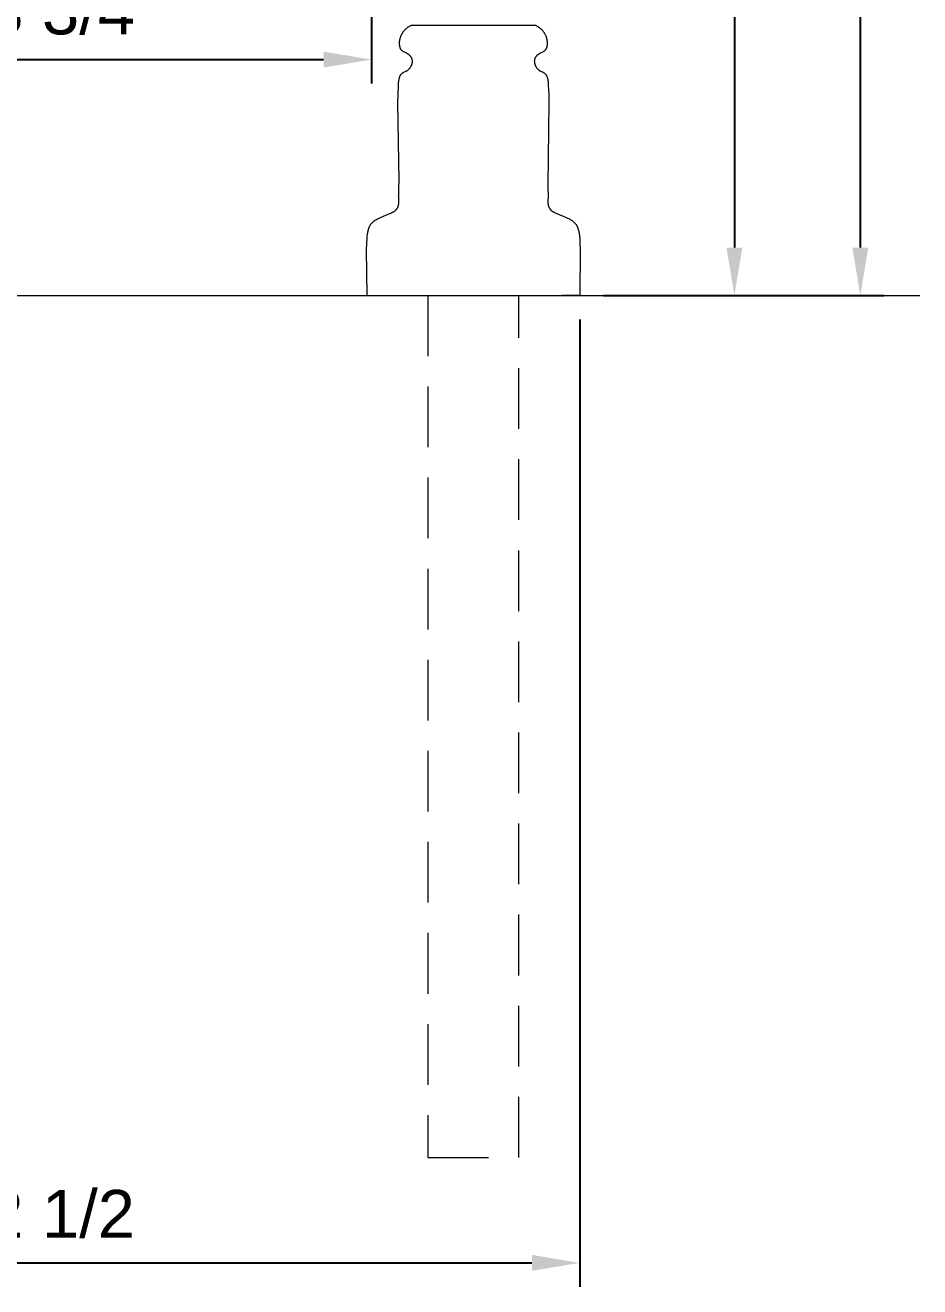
# Model space of a CAD drawing. Header units: inches. Extents: x -12 to 136, y -5 to 104.
# Drawn here: x 4.97 to 23.68, y 33.53 to 59.92 of the extents above; entities that cross this region are included whole.
import ezdxf

# ---------------------------------------------------------------- set-up
doc = ezdxf.new("R2010")
doc.units = ezdxf.units.IN
doc.linetypes.add('HIDDEN', pattern=[1.905, 1.27, -0.635])
for name, color, linetype, lineweight in [('ZANO_R', 7, 'Continuous', 0), ('ZANO_R_przerywana', 250, 'HIDDEN', 0), ('ZANO_W', 1, 'Continuous', 0)]:
    doc.layers.add(name, color=color, linetype=linetype, lineweight=lineweight)
doc.styles.get("Standard").update_dxf_attribs({"font": 'ARIALUNI.TTF'})
doc.dimstyles.new('amerykanie', dxfattribs={"dimtxt": 50, "dimasz": 50, "dimexe": 0.5, "dimexo": 0.5, "dimgap": 1, "dimtad": 1, "dimdec": 0, "dimzin": 0, "dimlunit": 5, "dimtxsty": 'Standard', "dimcen": 0.09, "dimclrd": 1, "dimclre": 1, "dimclrt": 1, "dimazin": 0, "dimtfac": 1, "dimtdec": 0, "dimtmove": 0, "dimatfit": 3, "dimfxl": 1, "dimtzin": 0, "dimarcsym": 1})

# ---------------------------------------------------------------- blocks, each defined once
blk = doc.blocks.new('*D367')
at = {"layer": 'ZANO_W', "color": 1, "lineweight": -2}
for p, q in [((-5.927, 53.765), (-5.927, 33.529)), ((16.565, 53.765), (16.565, 33.529)), ((-4.927, 34.029), (15.565, 34.029))]:
    blk.add_line(p, q, dxfattribs=at)
at = {"layer": 'ZANO_W', "color": 1}
for points in [[(-4.927, 34.196), (-4.927, 33.863), (-5.927, 34.029)], [(15.565, 33.863), (15.565, 34.196), (16.565, 34.029)]]:
    blk.add_solid(points, dxfattribs=at)
at = {"layer": 'ZANO_W', "color": 1, "insert": (5.319, 35.048), "char_height": 1, "attachment_point": 5}
blk.add_mtext('22 1/2', dxfattribs=at)
blk = doc.blocks.new('*D373')
at = {"layer": 'ZANO_W', "color": 1, "lineweight": -2}
for p, q in [((14.844, 91.106), (20.3, 91.106)), ((19.8, 90.106), (19.8, 55.265)), ((17.065, 54.265), (20.3, 54.265))]:
    blk.add_line(p, q, dxfattribs=at)
at = {"layer": 'ZANO_W', "color": 1}
for points in [[(19.967, 90.106), (19.634, 90.106), (19.8, 91.106)], [(19.634, 55.265), (19.967, 55.265), (19.8, 54.265)]]:
    blk.add_solid(points, dxfattribs=at)
at = {"layer": 'ZANO_W', "color": 1, "insert": (18.781, 72.685), "char_height": 1, "attachment_point": 5, "rotation": 90}
blk.add_mtext('36 13/16', dxfattribs=at)
blk = doc.blocks.new('*D376')
at = {"layer": 'ZANO_W', "color": 1, "lineweight": -2}
for p, q in [((-1.571, 69.175), (-1.571, 58.699)), ((12.209, 69.176), (12.209, 58.699)), ((-0.571, 59.199), (11.209, 59.199))]:
    blk.add_line(p, q, dxfattribs=at)
at = {"layer": 'ZANO_W', "color": 1}
for points in [[(-0.571, 59.365), (-0.571, 59.032), (-1.571, 59.199)], [(11.209, 59.032), (11.209, 59.365), (12.209, 59.199)]]:
    blk.add_solid(points, dxfattribs=at)
at = {"layer": 'ZANO_W', "color": 1, "insert": (5.319, 60.218), "char_height": 1, "attachment_point": 5}
blk.add_mtext('13 3/4', dxfattribs=at)
blk = doc.blocks.new('*D378')
at = {"layer": 'ZANO_W', "color": 1, "lineweight": -2}
for p, q in [((5.819, 100.038), (22.934, 100.038)), ((22.434, 99.038), (22.434, 55.265)), ((17.064, 54.265), (22.934, 54.265))]:
    blk.add_line(p, q, dxfattribs=at)
at = {"layer": 'ZANO_W', "color": 1}
for points in [[(22.601, 99.038), (22.268, 99.038), (22.434, 100.038)], [(22.268, 55.265), (22.601, 55.265), (22.434, 54.265)]]:
    blk.add_solid(points, dxfattribs=at)
at = {"layer": 'ZANO_W', "color": 1, "insert": (21.415, 77.151), "char_height": 1, "attachment_point": 5, "rotation": 90}
blk.add_mtext('45 3/4', dxfattribs=at)

msp = doc.modelspace()

# ---------------------------------------------------------------- linework, layer by layer
at = {"layer": 'ZANO_R'}
for p, q in [((13.00731, 59.89971), (13.01811, 59.90573)), ((13.01811, 59.90573), (13.0291, 59.91149)), ((13.0291, 59.91149), (13.04026, 59.91699)), ((13.04029, 59.91699), (13.04026, 59.91699)), ((13.04026, 59.91699), (13.04035, 59.91699)), ((13.04035, 59.91699), (13.04089, 59.91699)), ((13.04089, 59.91699), (13.04339, 59.91699)), ((13.04339, 59.91699), (13.05455, 59.91699)), ((13.05455, 59.91699), (13.10416, 59.91699)), ((13.10416, 59.91699), (13.32625, 59.91699)), ((13.32625, 59.91699), (14.16479, 59.91699)), ((14.16479, 59.91699), (15.42192, 59.91699)), ((15.42192, 59.91699), (15.64066, 59.91699)), ((15.64068, 59.91699), (15.65185, 59.91149)), ((15.65185, 59.91149), (15.66283, 59.90573)), ((15.66283, 59.90573), (15.67363, 59.89971)), ((12.80748, 59.63326), (12.80928, 59.64062)), ((12.80928, 59.64062), (12.81121, 59.64793)), ((12.81121, 59.64793), (12.81409, 59.65803)), ((12.81409, 59.65803), (12.81723, 59.66804)), ((12.81723, 59.66804), (12.82061, 59.67795)), ((12.82061, 59.67795), (12.82423, 59.68777)), ((12.82423, 59.68777), (12.82809, 59.69749)), ((12.82809, 59.69749), (12.8322, 59.70711)), ((12.8322, 59.70711), (12.83654, 59.71661)), ((12.83654, 59.71661), (12.84112, 59.726)), ((12.84112, 59.726), (12.84594, 59.73527)), ((12.84594, 59.73527), (12.851, 59.74442)), ((12.851, 59.74442), (12.85628, 59.75344)), ((12.85628, 59.75344), (12.86181, 59.76233)), ((12.86181, 59.76233), (12.86756, 59.77108)), ((12.86756, 59.77108), (12.87354, 59.77969)), ((12.87354, 59.77969), (12.87975, 59.78815)), ((12.87975, 59.78815), (12.88619, 59.79646)), ((12.88619, 59.79646), (12.8941, 59.80608)), ((12.8941, 59.80608), (12.90225, 59.81542)), ((12.90225, 59.81542), (12.91066, 59.82447)), ((12.91066, 59.82447), (12.91932, 59.83324)), ((12.91932, 59.83324), (12.92821, 59.84173)), ((12.92821, 59.84173), (12.93734, 59.84994)), ((12.93734, 59.84994), (12.94669, 59.85787)), ((12.94669, 59.85787), (12.95627, 59.86553)), ((12.95627, 59.86553), (12.96607, 59.87291)), ((12.96607, 59.87291), (12.97608, 59.88001)), ((12.97608, 59.88001), (12.98629, 59.88685)), ((12.98629, 59.88685), (12.99671, 59.89341)), ((12.99671, 59.89341), (13.00731, 59.89971)), ((15.67363, 59.89971), (15.68424, 59.89341)), ((15.68424, 59.89341), (15.69465, 59.88685)), ((15.69465, 59.88685), (15.70487, 59.88001)), ((15.70487, 59.88001), (15.71487, 59.87291)), ((15.71487, 59.87291), (15.72467, 59.86553)), ((15.72467, 59.86553), (15.73425, 59.85787)), ((15.73425, 59.85787), (15.7436, 59.84994)), ((15.7436, 59.84994), (15.75273, 59.84173)), ((15.75273, 59.84173), (15.76162, 59.83324)), ((15.76162, 59.83324), (15.77028, 59.82447)), ((15.77028, 59.82447), (15.77869, 59.81542)), ((15.77869, 59.81542), (15.78685, 59.80608)), ((15.78685, 59.80608), (15.79475, 59.79646)), ((15.79475, 59.79646), (15.80119, 59.78815)), ((15.80119, 59.78815), (15.8074, 59.77969)), ((15.8074, 59.77969), (15.81338, 59.77108)), ((15.81338, 59.77108), (15.81914, 59.76233)), ((15.81914, 59.76233), (15.82466, 59.75344)), ((15.82466, 59.75344), (15.82995, 59.74442)), ((15.82995, 59.74442), (15.835, 59.73527)), ((15.835, 59.73527), (15.83982, 59.726)), ((15.83982, 59.726), (15.8444, 59.71661)), ((15.8444, 59.71661), (15.84874, 59.70711)), ((15.84874, 59.70711), (15.85285, 59.69749)), ((15.85285, 59.69749), (15.85671, 59.68777)), ((15.85671, 59.68777), (15.86033, 59.67795)), ((15.86033, 59.67795), (15.86371, 59.66804)), ((15.86371, 59.66804), (15.86685, 59.65803)), ((15.86685, 59.65803), (15.86974, 59.64793)), ((15.86974, 59.64793), (15.87166, 59.64062)), ((15.87166, 59.64062), (15.87346, 59.63326)), ((12.79649, 59.54278), (12.79662, 59.55036)), ((12.7965, 59.5352), (12.79649, 59.54278)), ((12.79667, 59.52764), (12.7965, 59.5352)), ((12.79662, 59.55036), (12.7969, 59.55796)), ((12.79699, 59.52014), (12.79667, 59.52764)), ((12.7969, 59.55796), (12.79733, 59.56555)), ((12.79749, 59.51243), (12.79699, 59.52014)), ((12.79733, 59.56555), (12.7979, 59.57315)), ((12.79818, 59.50454), (12.79749, 59.51243)), ((12.7979, 59.57315), (12.79862, 59.58074)), ((12.79907, 59.49653), (12.79818, 59.50454)), ((12.79862, 59.58074), (12.79947, 59.58831)), ((12.80018, 59.48842), (12.79907, 59.49653)), ((12.79947, 59.58831), (12.80047, 59.59587)), ((12.8015, 59.48026), (12.80018, 59.48842)), ((12.80047, 59.59587), (12.8016, 59.60341)), ((12.80306, 59.47209), (12.8015, 59.48026)), ((12.8016, 59.60341), (12.80287, 59.61092)), ((12.80287, 59.61092), (12.80428, 59.6184)), ((12.80486, 59.46394), (12.80306, 59.47209)), ((12.80428, 59.6184), (12.80581, 59.62585)), ((12.80692, 59.45587), (12.80486, 59.46394)), ((12.80581, 59.62585), (12.80748, 59.63326)), ((12.80805, 59.45188), (12.80692, 59.45587)), ((12.80924, 59.44791), (12.80805, 59.45188)), ((12.81051, 59.44398), (12.80924, 59.44791)), ((12.81185, 59.4401), (12.81051, 59.44398)), ((12.81326, 59.43627), (12.81185, 59.4401)), ((12.81474, 59.43248), (12.81326, 59.43627)), ((12.8163, 59.42876), (12.81474, 59.43248)), ((12.81793, 59.4251), (12.8163, 59.42876)), ((12.81964, 59.4215), (12.81793, 59.4251)), ((12.82144, 59.41798), (12.81964, 59.4215)), ((12.82331, 59.41454), (12.82144, 59.41798)), ((12.82526, 59.41118), (12.82331, 59.41454)), ((12.8273, 59.40791), (12.82526, 59.41118)), ((12.82943, 59.40474), (12.8273, 59.40791)), ((12.83147, 59.40188), (12.82943, 59.40474)), ((12.83357, 59.39915), (12.83147, 59.40188)), ((12.83571, 59.39654), (12.83357, 59.39915)), ((12.8379, 59.39405), (12.83571, 59.39654)), ((12.84013, 59.39166), (12.8379, 59.39405)), ((12.8424, 59.38937), (12.84013, 59.39166)), ((12.84471, 59.38718), (12.8424, 59.38937)), ((12.84706, 59.38507), (12.84471, 59.38718)), ((12.84945, 59.38303), (12.84706, 59.38507)), ((12.85188, 59.38107), (12.84945, 59.38303)), ((12.85434, 59.37918), (12.85188, 59.38107)), ((12.85683, 59.37734), (12.85434, 59.37918)), ((12.86191, 59.37381), (12.85683, 59.37734)), ((12.86711, 59.37042), (12.86191, 59.37381)), ((15.81903, 59.37381), (15.81383, 59.37042)), ((15.82411, 59.37734), (15.81903, 59.37381)), ((15.82661, 59.37918), (15.82411, 59.37734)), ((15.82907, 59.38107), (15.82661, 59.37918)), ((15.83149, 59.38303), (15.82907, 59.38107)), ((15.83388, 59.38507), (15.83149, 59.38303)), ((15.83623, 59.38718), (15.83388, 59.38507)), ((15.83854, 59.38937), (15.83623, 59.38718)), ((15.84081, 59.39166), (15.83854, 59.38937)), ((15.84304, 59.39405), (15.84081, 59.39166)), ((15.84523, 59.39654), (15.84304, 59.39405)), ((15.84737, 59.39915), (15.84523, 59.39654)), ((15.84947, 59.40188), (15.84737, 59.39915)), ((15.85152, 59.40474), (15.84947, 59.40188)), ((15.85364, 59.40791), (15.85152, 59.40474)), ((15.85568, 59.41118), (15.85364, 59.40791)), ((15.85763, 59.41454), (15.85568, 59.41118)), ((15.85951, 59.41798), (15.85763, 59.41454)), ((15.8613, 59.4215), (15.85951, 59.41798)), ((15.86301, 59.4251), (15.8613, 59.4215)), ((15.86465, 59.42876), (15.86301, 59.4251)), ((15.8662, 59.43248), (15.86465, 59.42876)), ((15.86769, 59.43627), (15.8662, 59.43248)), ((15.8691, 59.4401), (15.86769, 59.43627)), ((15.87043, 59.44398), (15.8691, 59.4401)), ((15.8717, 59.44791), (15.87043, 59.44398)), ((15.8729, 59.45188), (15.8717, 59.44791)), ((15.87403, 59.45587), (15.8729, 59.45188)), ((15.87346, 59.63326), (15.87513, 59.62585)), ((15.87608, 59.46394), (15.87403, 59.45587)), ((15.87513, 59.62585), (15.87666, 59.6184)), ((15.87789, 59.47209), (15.87608, 59.46394)), ((15.87666, 59.6184), (15.87807, 59.61092)), ((15.87944, 59.48026), (15.87789, 59.47209)), ((15.87807, 59.61092), (15.87934, 59.60341)), ((15.87934, 59.60341), (15.88047, 59.59587)), ((15.88077, 59.48842), (15.87944, 59.48026)), ((15.88047, 59.59587), (15.88147, 59.58831)), ((15.88187, 59.49653), (15.88077, 59.48842)), ((15.88147, 59.58831), (15.88233, 59.58074)), ((15.88276, 59.50454), (15.88187, 59.49653)), ((15.88233, 59.58074), (15.88304, 59.57315)), ((15.88345, 59.51243), (15.88276, 59.50454)), ((15.88304, 59.57315), (15.88361, 59.56555)), ((15.88395, 59.52014), (15.88345, 59.51243)), ((15.88361, 59.56555), (15.88404, 59.55796)), ((15.88427, 59.52764), (15.88395, 59.52014)), ((15.88404, 59.55796), (15.88432, 59.55036)), ((15.88444, 59.5352), (15.88427, 59.52764)), ((15.88432, 59.55036), (15.88446, 59.54278)), ((15.88446, 59.54278), (15.88444, 59.5352)), ((12.8744, 59.36593), (12.86711, 59.37042)), ((12.88187, 59.3616), (12.8744, 59.36593)), ((12.8972, 59.35326), (12.88187, 59.3616)), ((12.94437, 59.32922), (12.8972, 59.35326)), ((12.95974, 59.3209), (12.94437, 59.32922)), ((12.96724, 59.31656), (12.95974, 59.3209)), ((12.97456, 59.31209), (12.96724, 59.31656)), ((12.98169, 59.30745), (12.97456, 59.31209)), ((12.98518, 59.30505), (12.98169, 59.30745)), ((12.9886, 59.30261), (12.98518, 59.30505)), ((12.99205, 59.30005), (12.9886, 59.30261)), ((12.99544, 59.29743), (12.99205, 59.30005)), ((12.99875, 59.29476), (12.99544, 59.29743)), ((13.002, 59.29204), (12.99875, 59.29476)), ((13.00517, 59.28926), (13.002, 59.29204)), ((13.00827, 59.28645), (13.00517, 59.28926)), ((13.01129, 59.28359), (13.00827, 59.28645)), ((13.01424, 59.28069), (13.01129, 59.28359)), ((13.01711, 59.27775), (13.01424, 59.28069)), ((13.0199, 59.27477), (13.01711, 59.27775)), ((13.02261, 59.27175), (13.0199, 59.27477)), ((13.02524, 59.26871), (13.02261, 59.27175)), ((13.02778, 59.26563), (13.02524, 59.26871)), ((13.03024, 59.26252), (13.02778, 59.26563)), ((13.03261, 59.25939), (13.03024, 59.26252)), ((13.0349, 59.25623), (13.03261, 59.25939)), ((13.03819, 59.25141), (13.0349, 59.25623)), ((13.04127, 59.24655), (13.03819, 59.25141)), ((13.04416, 59.24163), (13.04127, 59.24655)), ((13.04685, 59.23668), (13.04416, 59.24163)), ((13.04934, 59.23169), (13.04685, 59.23668)), ((13.05164, 59.22666), (13.04934, 59.23169)), ((13.05376, 59.22159), (13.05164, 59.22666)), ((13.05568, 59.21649), (13.05376, 59.22159)), ((13.05743, 59.21137), (13.05568, 59.21649)), ((13.05899, 59.20622), (13.05743, 59.21137)), ((13.05786, 59.10701), (13.05923, 59.11214)), ((13.06038, 59.20104), (13.05899, 59.20622)), ((13.05923, 59.11214), (13.06046, 59.1173)), ((13.06159, 59.19585), (13.06038, 59.20104)), ((13.06046, 59.1173), (13.06157, 59.12247)), ((13.06157, 59.12247), (13.06254, 59.12767)), ((13.06262, 59.19063), (13.06159, 59.19585)), ((13.06254, 59.12767), (13.06337, 59.13289)), ((13.06349, 59.18541), (13.06262, 59.19063)), ((13.06337, 59.13289), (13.06406, 59.13812)), ((13.06419, 59.18017), (13.06349, 59.18541)), ((13.06406, 59.13812), (13.06461, 59.14336)), ((13.06472, 59.17492), (13.06419, 59.18017)), ((13.06461, 59.14336), (13.06501, 59.14861)), ((13.06509, 59.16966), (13.06472, 59.17492)), ((13.06501, 59.14861), (13.06526, 59.15387)), ((13.0653, 59.1644), (13.06509, 59.16966)), ((13.06526, 59.15387), (13.06536, 59.15913)), ((13.06536, 59.15913), (13.0653, 59.1644)), ((15.61564, 59.1644), (15.61558, 59.15913)), ((15.61558, 59.15913), (15.61568, 59.15387)), ((15.61585, 59.16966), (15.61564, 59.1644)), ((15.61568, 59.15387), (15.61594, 59.14861)), ((15.61622, 59.17492), (15.61585, 59.16966)), ((15.61594, 59.14861), (15.61634, 59.14336)), ((15.61676, 59.18017), (15.61622, 59.17492)), ((15.61634, 59.14336), (15.61688, 59.13812)), ((15.61745, 59.18541), (15.61676, 59.18017)), ((15.61688, 59.13812), (15.61757, 59.13289)), ((15.61832, 59.19063), (15.61745, 59.18541)), ((15.61757, 59.13289), (15.6184, 59.12767)), ((15.61936, 59.19585), (15.61832, 59.19063)), ((15.6184, 59.12767), (15.61937, 59.12247)), ((15.62057, 59.20104), (15.61936, 59.19585)), ((15.61937, 59.12247), (15.62048, 59.1173)), ((15.62048, 59.1173), (15.62172, 59.11214)), ((15.62195, 59.20622), (15.62057, 59.20104)), ((15.62172, 59.11214), (15.62308, 59.10701)), ((15.62351, 59.21137), (15.62195, 59.20622)), ((15.62526, 59.21649), (15.62351, 59.21137)), ((15.62719, 59.22159), (15.62526, 59.21649)), ((15.6293, 59.22666), (15.62719, 59.22159)), ((15.6316, 59.23169), (15.6293, 59.22666)), ((15.6341, 59.23668), (15.6316, 59.23169)), ((15.63679, 59.24163), (15.6341, 59.23668)), ((15.63967, 59.24655), (15.63679, 59.24163)), ((15.64276, 59.25141), (15.63967, 59.24655)), ((15.64604, 59.25623), (15.64276, 59.25141)), ((15.64833, 59.25939), (15.64604, 59.25623)), ((15.6507, 59.26252), (15.64833, 59.25939)), ((15.65316, 59.26563), (15.6507, 59.26252)), ((15.6557, 59.26871), (15.65316, 59.26563)), ((15.65833, 59.27175), (15.6557, 59.26871)), ((15.66104, 59.27477), (15.65833, 59.27175)), ((15.66383, 59.27775), (15.66104, 59.27477)), ((15.6667, 59.28069), (15.66383, 59.27775)), ((15.66965, 59.28359), (15.6667, 59.28069)), ((15.67267, 59.28645), (15.66965, 59.28359)), ((15.67577, 59.28926), (15.67267, 59.28645)), ((15.67895, 59.29204), (15.67577, 59.28926)), ((15.68219, 59.29476), (15.67895, 59.29204)), ((15.68551, 59.29743), (15.68219, 59.29476)), ((15.68889, 59.30005), (15.68551, 59.29743)), ((15.69234, 59.30261), (15.68889, 59.30005)), ((15.69577, 59.30505), (15.69234, 59.30261)), ((15.69925, 59.30745), (15.69577, 59.30505)), ((15.70638, 59.31209), (15.69925, 59.30745)), ((15.71371, 59.31656), (15.70638, 59.31209)), ((15.7212, 59.3209), (15.71371, 59.31656)), ((15.73657, 59.32922), (15.7212, 59.3209)), ((15.78375, 59.35326), (15.73657, 59.32922)), ((15.79908, 59.3616), (15.78375, 59.35326)), ((15.80654, 59.36593), (15.79908, 59.3616)), ((15.81383, 59.37042), (15.80654, 59.36593)), ((12.80149, 58.8414), (12.80323, 58.84567)), ((12.80323, 58.84567), (12.80504, 58.8499)), ((12.80504, 58.8499), (12.80693, 58.85408)), ((12.80693, 58.85408), (12.80891, 58.8582)), ((12.80891, 58.8582), (12.81096, 58.86226)), ((12.81096, 58.86226), (12.8131, 58.86626)), ((12.8131, 58.86626), (12.81533, 58.87021)), ((12.81533, 58.87021), (12.81765, 58.87409)), ((12.81765, 58.87409), (12.82005, 58.87791)), ((12.82005, 58.87791), (12.82255, 58.88166)), ((12.82255, 58.88166), (12.82514, 58.88534)), ((12.82514, 58.88534), (12.82782, 58.88895)), ((12.82782, 58.88895), (12.8306, 58.89249)), ((12.8306, 58.89249), (12.83349, 58.89595)), ((12.83349, 58.89595), (12.83647, 58.89934)), ((12.83647, 58.89934), (12.83956, 58.90265)), ((12.83956, 58.90265), (12.84275, 58.90587)), ((12.84275, 58.90587), (12.84605, 58.90902)), ((12.84605, 58.90902), (12.84946, 58.91207)), ((12.84946, 58.91207), (12.85298, 58.91505)), ((12.85298, 58.91505), (12.85662, 58.91793)), ((12.85662, 58.91793), (12.86037, 58.92072)), ((12.86037, 58.92072), (12.86423, 58.92342)), ((12.86423, 58.92342), (12.86822, 58.92602)), ((12.86822, 58.92602), (12.87233, 58.92853)), ((12.87233, 58.92853), (12.87655, 58.93094)), ((12.87655, 58.93094), (12.88072, 58.93315)), ((12.88072, 58.93315), (12.885, 58.93529)), ((12.885, 58.93529), (12.8938, 58.93939)), ((12.8938, 58.93939), (12.9209, 58.95109)), ((12.9209, 58.95109), (12.93024, 58.95532)), ((12.93024, 58.95532), (12.93486, 58.95754)), ((12.93486, 58.95754), (12.93945, 58.95983)), ((12.93945, 58.95983), (12.94401, 58.96224)), ((12.94401, 58.96224), (12.94853, 58.96477)), ((12.94853, 58.96477), (12.95278, 58.96728)), ((12.95278, 58.96728), (12.957, 58.96992)), ((12.957, 58.96992), (12.96118, 58.97268)), ((12.96118, 58.97268), (12.96531, 58.97555)), ((12.96531, 58.97555), (12.9694, 58.97854)), ((12.9694, 58.97854), (12.97344, 58.98164)), ((12.97344, 58.98164), (12.97743, 58.98484)), ((12.97743, 58.98484), (12.98137, 58.98815)), ((12.98137, 58.98815), (12.98525, 58.99156)), ((12.98525, 58.99156), (12.98907, 58.99506)), ((12.98907, 58.99506), (12.99283, 58.99867)), ((12.99283, 58.99867), (12.99653, 59.00237)), ((12.99653, 59.00237), (13.00016, 59.00616)), ((13.00016, 59.00616), (13.00373, 59.01003)), ((13.00373, 59.01003), (13.00722, 59.014)), ((13.00722, 59.014), (13.01063, 59.01804)), ((13.01063, 59.01804), (13.01397, 59.02217)), ((13.01397, 59.02217), (13.01723, 59.02637)), ((13.01723, 59.02637), (13.02041, 59.03065)), ((13.02041, 59.03065), (13.0235, 59.035)), ((13.0235, 59.035), (13.0265, 59.03942)), ((13.0265, 59.03942), (13.02942, 59.0439)), ((13.02942, 59.0439), (13.03224, 59.04845)), ((13.03224, 59.04845), (13.03496, 59.05306)), ((13.03496, 59.05306), (13.03759, 59.05773)), ((13.03759, 59.05773), (13.04012, 59.06245)), ((13.04012, 59.06245), (13.04254, 59.06723)), ((13.04254, 59.06723), (13.04485, 59.07205)), ((13.04485, 59.07205), (13.04706, 59.07693)), ((13.04706, 59.07693), (13.04915, 59.08185)), ((13.04915, 59.08185), (13.05113, 59.08681)), ((13.05113, 59.08681), (13.053, 59.09181)), ((13.053, 59.09181), (13.05474, 59.09684)), ((13.05474, 59.09684), (13.05636, 59.10191)), ((13.05636, 59.10191), (13.05786, 59.10701)), ((15.62308, 59.10701), (15.62458, 59.10191)), ((15.62458, 59.10191), (15.6262, 59.09684)), ((15.6262, 59.09684), (15.62795, 59.09181)), ((15.62795, 59.09181), (15.62981, 59.08681)), ((15.62981, 59.08681), (15.63179, 59.08185)), ((15.63179, 59.08185), (15.63388, 59.07693)), ((15.63388, 59.07693), (15.63609, 59.07205)), ((15.63609, 59.07205), (15.63841, 59.06723)), ((15.63841, 59.06723), (15.64083, 59.06245)), ((15.64083, 59.06245), (15.64335, 59.05773)), ((15.64335, 59.05773), (15.64598, 59.05306)), ((15.64598, 59.05306), (15.6487, 59.04845)), ((15.6487, 59.04845), (15.65152, 59.0439)), ((15.65152, 59.0439), (15.65444, 59.03942)), ((15.65444, 59.03942), (15.65744, 59.035)), ((15.65744, 59.035), (15.66053, 59.03065)), ((15.66053, 59.03065), (15.66371, 59.02637)), ((15.66371, 59.02637), (15.66697, 59.02217)), ((15.66697, 59.02217), (15.67031, 59.01804)), ((15.67031, 59.01804), (15.67373, 59.014)), ((15.67373, 59.014), (15.67722, 59.01003)), ((15.67722, 59.01003), (15.68078, 59.00616)), ((15.68078, 59.00616), (15.68441, 59.00237)), ((15.68441, 59.00237), (15.68811, 58.99867)), ((15.68811, 58.99867), (15.69187, 58.99506)), ((15.69187, 58.99506), (15.69569, 58.99156)), ((15.69569, 58.99156), (15.69957, 58.98815)), ((15.69957, 58.98815), (15.70351, 58.98484)), ((15.70351, 58.98484), (15.7075, 58.98164)), ((15.7075, 58.98164), (15.71154, 58.97854)), ((15.71154, 58.97854), (15.71563, 58.97555)), ((15.71563, 58.97555), (15.71977, 58.97268)), ((15.71977, 58.97268), (15.72394, 58.96992)), ((15.72394, 58.96992), (15.72816, 58.96728)), ((15.72816, 58.96728), (15.73241, 58.96477)), ((15.73241, 58.96477), (15.73694, 58.96224)), ((15.73694, 58.96224), (15.74149, 58.95983)), ((15.74149, 58.95983), (15.74608, 58.95754)), ((15.74608, 58.95754), (15.7507, 58.95532)), ((15.7507, 58.95532), (15.76004, 58.95109)), ((15.76004, 58.95109), (15.78714, 58.93939)), ((15.78714, 58.93939), (15.79594, 58.93529)), ((15.79594, 58.93529), (15.80022, 58.93315)), ((15.80022, 58.93315), (15.80439, 58.93094)), ((15.80439, 58.93094), (15.80862, 58.92853)), ((15.80862, 58.92853), (15.81272, 58.92602)), ((15.81272, 58.92602), (15.81671, 58.92342)), ((15.81671, 58.92342), (15.82057, 58.92072)), ((15.82057, 58.92072), (15.82432, 58.91793)), ((15.82432, 58.91793), (15.82796, 58.91505)), ((15.82796, 58.91505), (15.83148, 58.91207)), ((15.83148, 58.91207), (15.83489, 58.90902)), ((15.83489, 58.90902), (15.83819, 58.90587)), ((15.83819, 58.90587), (15.84138, 58.90265)), ((15.84138, 58.90265), (15.84447, 58.89934)), ((15.84447, 58.89934), (15.84745, 58.89595)), ((15.84745, 58.89595), (15.85034, 58.89249)), ((15.85034, 58.89249), (15.85312, 58.88895)), ((15.85312, 58.88895), (15.85581, 58.88534)), ((15.85581, 58.88534), (15.8584, 58.88166)), ((15.8584, 58.88166), (15.86089, 58.87791)), ((15.86089, 58.87791), (15.8633, 58.87409)), ((15.8633, 58.87409), (15.86561, 58.87021)), ((15.86561, 58.87021), (15.86784, 58.86626)), ((15.86784, 58.86626), (15.86998, 58.86226)), ((15.86998, 58.86226), (15.87203, 58.8582)), ((15.87203, 58.8582), (15.87401, 58.85408)), ((15.87401, 58.85408), (15.8759, 58.8499)), ((15.8759, 58.8499), (15.87772, 58.84567)), ((15.87772, 58.84567), (15.87946, 58.8414)), ((12.764, 58.46996), (12.77293, 58.66143)), ((12.77293, 58.66143), (12.77676, 58.71908)), ((12.77676, 58.71908), (12.77865, 58.73861)), ((12.77865, 58.73861), (12.78105, 58.75807)), ((12.78105, 58.75807), (12.78248, 58.76774)), ((12.78248, 58.76774), (12.78408, 58.77734)), ((12.78408, 58.77734), (12.78588, 58.78686)), ((12.78588, 58.78686), (12.78787, 58.79629)), ((12.78787, 58.79629), (12.79009, 58.8056)), ((12.79009, 58.8056), (12.79255, 58.81478)), ((12.79255, 58.81478), (12.79526, 58.82382)), ((12.79526, 58.82382), (12.79823, 58.8327)), ((12.79823, 58.8327), (12.79982, 58.83707)), ((12.79982, 58.83707), (12.80149, 58.8414)), ((15.87946, 58.8414), (15.88112, 58.83707)), ((15.88112, 58.83707), (15.88271, 58.8327)), ((15.88271, 58.8327), (15.88569, 58.82382)), ((15.88569, 58.82382), (15.88839, 58.81478)), ((15.88839, 58.81478), (15.89085, 58.8056)), ((15.89085, 58.8056), (15.89307, 58.79629)), ((15.89307, 58.79629), (15.89507, 58.78686)), ((15.89507, 58.78686), (15.89686, 58.77734)), ((15.89686, 58.77734), (15.89846, 58.76774)), ((15.89846, 58.76774), (15.89989, 58.75807)), ((15.89989, 58.75807), (15.90229, 58.73861)), ((15.90229, 58.73861), (15.90418, 58.71908)), ((15.90418, 58.71908), (15.90801, 58.66143)), ((15.90801, 58.66143), (15.91694, 58.46996)), ((12.76182, 58.2948), (12.764, 58.46996)), ((15.91694, 58.46996), (15.91912, 58.2948)), ((12.78652, 56.66111), (12.76182, 58.2948)), ((15.91912, 58.2948), (15.89498, 56.5798)), ((12.77802, 56.37261), (12.78435, 56.50783)), ((12.78435, 56.50783), (12.78652, 56.66111)), ((15.89498, 56.5798), (15.89659, 56.50783)), ((15.89659, 56.50783), (15.90292, 56.37261)), ((12.77778, 56.35263), (12.77802, 56.37261)), ((12.77815, 56.33205), (12.77778, 56.35263)), ((12.78182, 56.24509), (12.77815, 56.33205)), ((12.78145, 56.20202), (12.78185, 56.2126)), ((12.78203, 56.22333), (12.78182, 56.24509)), ((12.78185, 56.2126), (12.78203, 56.22333)), ((15.89912, 56.24509), (15.89891, 56.22333)), ((15.89891, 56.22333), (15.89909, 56.2126)), ((15.89909, 56.2126), (15.89949, 56.20202)), ((15.9028, 56.33205), (15.89912, 56.24509)), ((15.90316, 56.35263), (15.9028, 56.33205)), ((15.90292, 56.37261), (15.90316, 56.35263)), ((12.41008, 55.90111), (12.59263, 55.9772)), ((12.59263, 55.9772), (12.61183, 55.98583)), ((12.61183, 55.98583), (12.63072, 55.99479)), ((12.63072, 55.99479), (12.64905, 56.0041)), ((12.64905, 56.0041), (12.65792, 56.00888)), ((12.65792, 56.00888), (12.66655, 56.01377)), ((12.66655, 56.01377), (12.67492, 56.01875)), ((12.67492, 56.01875), (12.68299, 56.02382)), ((12.68299, 56.02382), (12.69072, 56.029)), ((12.69072, 56.029), (12.69809, 56.03428)), ((12.69809, 56.03428), (12.7028, 56.03786)), ((12.7028, 56.03786), (12.70735, 56.0415)), ((12.70735, 56.0415), (12.71174, 56.0452)), ((12.71174, 56.0452), (12.71598, 56.04896)), ((12.71598, 56.04896), (12.72007, 56.05277)), ((12.72007, 56.05277), (12.72401, 56.05665)), ((12.72401, 56.05665), (12.7278, 56.06059)), ((12.7278, 56.06059), (12.73145, 56.06459)), ((12.73145, 56.06459), (12.73495, 56.06865)), ((12.73495, 56.06865), (12.73831, 56.07278)), ((12.73831, 56.07278), (12.74152, 56.07697)), ((12.74152, 56.07697), (12.7446, 56.08123)), ((12.7446, 56.08123), (12.74755, 56.08555)), ((12.74755, 56.08555), (12.75035, 56.08994)), ((12.75035, 56.08994), (12.75302, 56.0944)), ((12.75302, 56.0944), (12.75557, 56.09892)), ((12.75557, 56.09892), (12.75798, 56.10352)), ((12.75798, 56.10352), (12.76026, 56.10819)), ((12.76026, 56.10819), (12.76242, 56.11293)), ((12.76242, 56.11293), (12.76445, 56.11774)), ((12.76445, 56.11774), (12.76636, 56.12262)), ((12.76636, 56.12262), (12.76815, 56.12758)), ((12.76815, 56.12758), (12.76983, 56.13261)), ((12.76983, 56.13261), (12.77138, 56.13772)), ((12.77138, 56.13772), (12.77282, 56.1429)), ((12.77282, 56.1429), (12.77415, 56.14816)), ((12.77415, 56.14816), (12.77536, 56.1535)), ((12.77536, 56.1535), (12.77647, 56.15892)), ((12.77647, 56.15892), (12.77747, 56.16441)), ((12.77747, 56.16441), (12.77836, 56.16999)), ((12.77836, 56.16999), (12.77915, 56.17565)), ((12.77915, 56.17565), (12.77983, 56.18139)), ((12.77983, 56.18139), (12.78079, 56.19161)), ((12.78079, 56.19161), (12.78145, 56.20202)), ((15.89949, 56.20202), (15.90016, 56.19161)), ((15.90016, 56.19161), (15.90111, 56.18139)), ((15.90111, 56.18139), (15.9018, 56.17565)), ((15.9018, 56.17565), (15.90258, 56.16999)), ((15.90258, 56.16999), (15.90348, 56.16441)), ((15.90348, 56.16441), (15.90447, 56.15892)), ((15.90447, 56.15892), (15.90558, 56.1535)), ((15.90558, 56.1535), (15.90679, 56.14816)), ((15.90679, 56.14816), (15.90812, 56.1429)), ((15.90812, 56.1429), (15.90956, 56.13772)), ((15.90956, 56.13772), (15.91112, 56.13261)), ((15.91112, 56.13261), (15.91279, 56.12758)), ((15.91279, 56.12758), (15.91458, 56.12262)), ((15.91458, 56.12262), (15.91649, 56.11774)), ((15.91649, 56.11774), (15.91852, 56.11293)), ((15.91852, 56.11293), (15.92068, 56.10819)), ((15.92068, 56.10819), (15.92296, 56.10352)), ((15.92296, 56.10352), (15.92538, 56.09892)), ((15.92538, 56.09892), (15.92792, 56.0944)), ((15.92792, 56.0944), (15.93059, 56.08994)), ((15.93059, 56.08994), (15.9334, 56.08555)), ((15.9334, 56.08555), (15.93634, 56.08123)), ((15.93634, 56.08123), (15.93942, 56.07697)), ((15.93942, 56.07697), (15.94264, 56.07278)), ((15.94264, 56.07278), (15.94599, 56.06865)), ((15.94599, 56.06865), (15.94949, 56.06459)), ((15.94949, 56.06459), (15.95314, 56.06059)), ((15.95314, 56.06059), (15.95693, 56.05665)), ((15.95693, 56.05665), (15.96087, 56.05277)), ((15.96087, 56.05277), (15.96496, 56.04896)), ((15.96496, 56.04896), (15.9692, 56.0452)), ((15.9692, 56.0452), (15.97359, 56.0415)), ((15.97359, 56.0415), (15.97814, 56.03786)), ((15.97814, 56.03786), (15.98285, 56.03428)), ((15.98285, 56.03428), (15.99022, 56.029)), ((15.99022, 56.029), (15.99796, 56.02382)), ((15.99796, 56.02382), (16.00602, 56.01875)), ((16.00602, 56.01875), (16.01439, 56.01377)), ((16.01439, 56.01377), (16.02302, 56.00888)), ((16.02302, 56.00888), (16.03189, 56.0041)), ((16.03189, 56.0041), (16.05022, 55.99479)), ((16.05022, 55.99479), (16.06911, 55.98583)), ((16.06911, 55.98583), (16.08831, 55.9772)), ((16.08831, 55.9772), (16.27086, 55.90111)), ((12.15713, 55.67772), (12.16041, 55.6861)), ((12.16041, 55.6861), (12.16388, 55.69438)), ((12.16388, 55.69438), (12.16805, 55.70366)), ((12.16805, 55.70366), (12.17242, 55.7127)), ((12.17242, 55.7127), (12.177, 55.72152)), ((12.177, 55.72152), (12.18181, 55.73011)), ((12.18181, 55.73011), (12.18684, 55.73849)), ((12.18684, 55.73849), (12.19211, 55.74666)), ((12.19211, 55.74666), (12.19762, 55.75463)), ((12.19762, 55.75463), (12.20337, 55.7624)), ((12.20337, 55.7624), (12.20939, 55.76999)), ((12.20939, 55.76999), (12.21567, 55.77739)), ((12.21567, 55.77739), (12.22222, 55.78462)), ((12.22222, 55.78462), (12.22905, 55.79168)), ((12.22905, 55.79168), (12.23617, 55.79858)), ((12.23617, 55.79858), (12.24357, 55.80533)), ((12.24357, 55.80533), (12.25128, 55.81192)), ((12.25128, 55.81192), (12.2593, 55.81838)), ((12.2593, 55.81838), (12.26771, 55.82475)), ((12.26771, 55.82475), (12.27637, 55.83094)), ((12.27637, 55.83094), (12.28523, 55.83694)), ((12.28523, 55.83694), (12.2943, 55.84276)), ((12.2943, 55.84276), (12.30353, 55.84841)), ((12.30353, 55.84841), (12.31291, 55.8539)), ((12.31291, 55.8539), (12.33204, 55.8644)), ((12.33204, 55.8644), (12.35149, 55.87431)), ((12.35149, 55.87431), (12.37111, 55.8837)), ((12.37111, 55.8837), (12.41008, 55.90111)), ((16.27086, 55.90111), (16.30984, 55.8837)), ((16.30984, 55.8837), (16.32945, 55.87431)), ((16.32945, 55.87431), (16.3489, 55.8644)), ((16.3489, 55.8644), (16.36803, 55.8539)), ((16.36803, 55.8539), (16.37741, 55.84841)), ((16.37741, 55.84841), (16.38665, 55.84276)), ((16.38665, 55.84276), (16.39571, 55.83694)), ((16.39571, 55.83694), (16.40458, 55.83094)), ((16.40458, 55.83094), (16.41323, 55.82475)), ((16.41323, 55.82475), (16.42164, 55.81838)), ((16.42164, 55.81838), (16.42966, 55.81192)), ((16.42966, 55.81192), (16.43737, 55.80533)), ((16.43737, 55.80533), (16.44478, 55.79858)), ((16.44478, 55.79858), (16.45189, 55.79168)), ((16.45189, 55.79168), (16.45872, 55.78462)), ((16.45872, 55.78462), (16.46527, 55.77739)), ((16.46527, 55.77739), (16.47155, 55.76999)), ((16.47155, 55.76999), (16.47757, 55.7624)), ((16.47757, 55.7624), (16.48333, 55.75463)), ((16.48333, 55.75463), (16.48884, 55.74666)), ((16.48884, 55.74666), (16.4941, 55.73849)), ((16.4941, 55.73849), (16.49914, 55.73011)), ((16.49914, 55.73011), (16.50394, 55.72152)), ((16.50394, 55.72152), (16.50853, 55.7127)), ((16.50853, 55.7127), (16.5129, 55.70366)), ((16.5129, 55.70366), (16.51706, 55.69438)), ((16.51706, 55.69438), (16.52053, 55.6861)), ((16.52053, 55.6861), (16.52381, 55.67772)), ((12.11141, 55.35218), (12.11698, 55.45815)), ((12.11698, 55.45815), (12.12129, 55.50808)), ((12.12129, 55.50808), (12.12395, 55.53184)), ((12.12395, 55.53184), (12.127, 55.55464)), ((12.127, 55.55464), (12.12979, 55.57239)), ((12.12979, 55.57239), (12.133, 55.59021)), ((12.133, 55.59021), (12.1367, 55.60802)), ((12.1367, 55.60802), (12.14091, 55.62575)), ((12.14091, 55.62575), (12.14569, 55.64333)), ((12.14569, 55.64333), (12.14831, 55.65204)), ((12.14831, 55.65204), (12.15108, 55.66068)), ((12.15108, 55.66068), (12.15402, 55.66924)), ((12.15402, 55.66924), (12.15713, 55.67772)), ((16.52381, 55.67772), (16.52692, 55.66924)), ((16.52692, 55.66924), (16.52986, 55.66068)), ((16.52986, 55.66068), (16.53264, 55.65204)), ((16.53264, 55.65204), (16.53525, 55.64333)), ((16.53525, 55.64333), (16.54003, 55.62575)), ((16.54003, 55.62575), (16.54425, 55.60802)), ((16.54425, 55.60802), (16.54794, 55.59021)), ((16.54794, 55.59021), (16.55116, 55.57239)), ((16.55116, 55.57239), (16.55394, 55.55464)), ((16.55394, 55.55464), (16.55699, 55.53184)), ((16.55699, 55.53184), (16.55965, 55.50808)), ((16.55965, 55.50808), (16.56396, 55.45815)), ((16.56396, 55.45815), (16.56953, 55.35218)), ((12.10783, 55.2167), (12.11141, 55.35218)), ((12.11605, 54.2645), (12.10783, 55.2167)), ((16.57311, 55.2167), (16.56489, 54.2645)), ((16.56953, 55.35218), (16.57311, 55.2167)), ((12.1161, 54.2645), (12.11606, 54.2645)), ((12.11606, 54.2645), (12.11622, 54.2645)), ((12.11622, 54.2645), (12.11712, 54.2645)), ((12.11712, 54.2645), (12.12141, 54.2645)), ((12.12141, 54.2645), (12.14051, 54.2645)), ((12.14051, 54.2645), (12.22537, 54.2645)), ((12.22537, 54.2645), (12.60533, 54.2645)), ((12.60533, 54.2645), (14.03992, 54.2645)), ((14.03992, 54.2645), (16.19062, 54.2645)), ((16.44872, 54.2645), (16.19062, 54.2645)), ((16.53346, 54.2645), (16.44872, 54.2645)), ((16.55712, 54.2645), (16.53346, 54.2645)), ((16.56315, 54.2645), (16.55712, 54.2645)), ((16.56456, 54.2645), (16.56315, 54.2645)), ((16.56485, 54.2645), (16.56456, 54.2645)), ((16.56489, 54.2645), (16.56485, 54.2645)), ((16.56486, 54.2645), (16.56488, 54.2645)), ((16.56488, 54.2645), (16.56489, 54.2645))]:
    msp.add_line(p, q, dxfattribs=at)
msp.add_lwpolyline([(-11.51017, 54.2645), (23.67761, 54.2645)], dxfattribs=at)
at = {"layer": 'ZANO_R_przerywana'}
for p, q in [((13.38968, 54.2645), (13.38968, 36.23292)), ((15.29126, 36.23292), (15.29126, 54.2645)), ((13.38968, 36.23292), (15.2912, 36.23292))]:
    msp.add_line(p, q, dxfattribs=at)

# ---------------------------------------------------------------- dimensions: what is measured, and where the dimension line sits
at = {"layer": 'ZANO_W'}
for base, p1, p2, picture, middle in [((22.43419, 54.2645), (5.31876, 100.03824), (16.56386, 54.2645), '*D378', (21.4151, 77.15137)), ((19.80041, 54.2645), (14.34364, 91.10597), (16.56489, 54.2645), '*D373', (18.78131, 72.68524))]:
    dim = msp.add_linear_dim(base=base, p1=p1, p2=p2, angle=90, dimstyle='amerykanie', override={"dimtxt": 1, "dimasz": 1, "dimgap": 0.5, "dimdec": 4, "dimaunit": 1, "dimadec": 1, "dimtdec": 4, "dimtmove": 1, "dimfrac": 2}, dxfattribs=at)
    dim.commit()
    dim.dimension.update_dxf_attribs({"geometry": picture, "text_midpoint": middle})
for base, p1, p2, picture, middle in [((12.20856, 59.19866), (-1.57081, 69.6755), (12.20856, 69.67571), '*D376', (5.31887, 60.21776)), ((16.56489, 34.02938), (-5.92738, 54.2645), (16.56489, 54.2645), '*D367', (5.31876, 35.04848))]:
    dim = msp.add_linear_dim(base=base, p1=p1, p2=p2, dimstyle='amerykanie', override={"dimtxt": 1, "dimasz": 1, "dimgap": 0.5, "dimdec": 4, "dimaunit": 1, "dimadec": 1, "dimtdec": 4, "dimtmove": 1, "dimfrac": 2}, dxfattribs=at)
    dim.commit()
    dim.dimension.update_dxf_attribs({"geometry": picture, "text_midpoint": middle})

doc.saveas('drawing.dxf')
